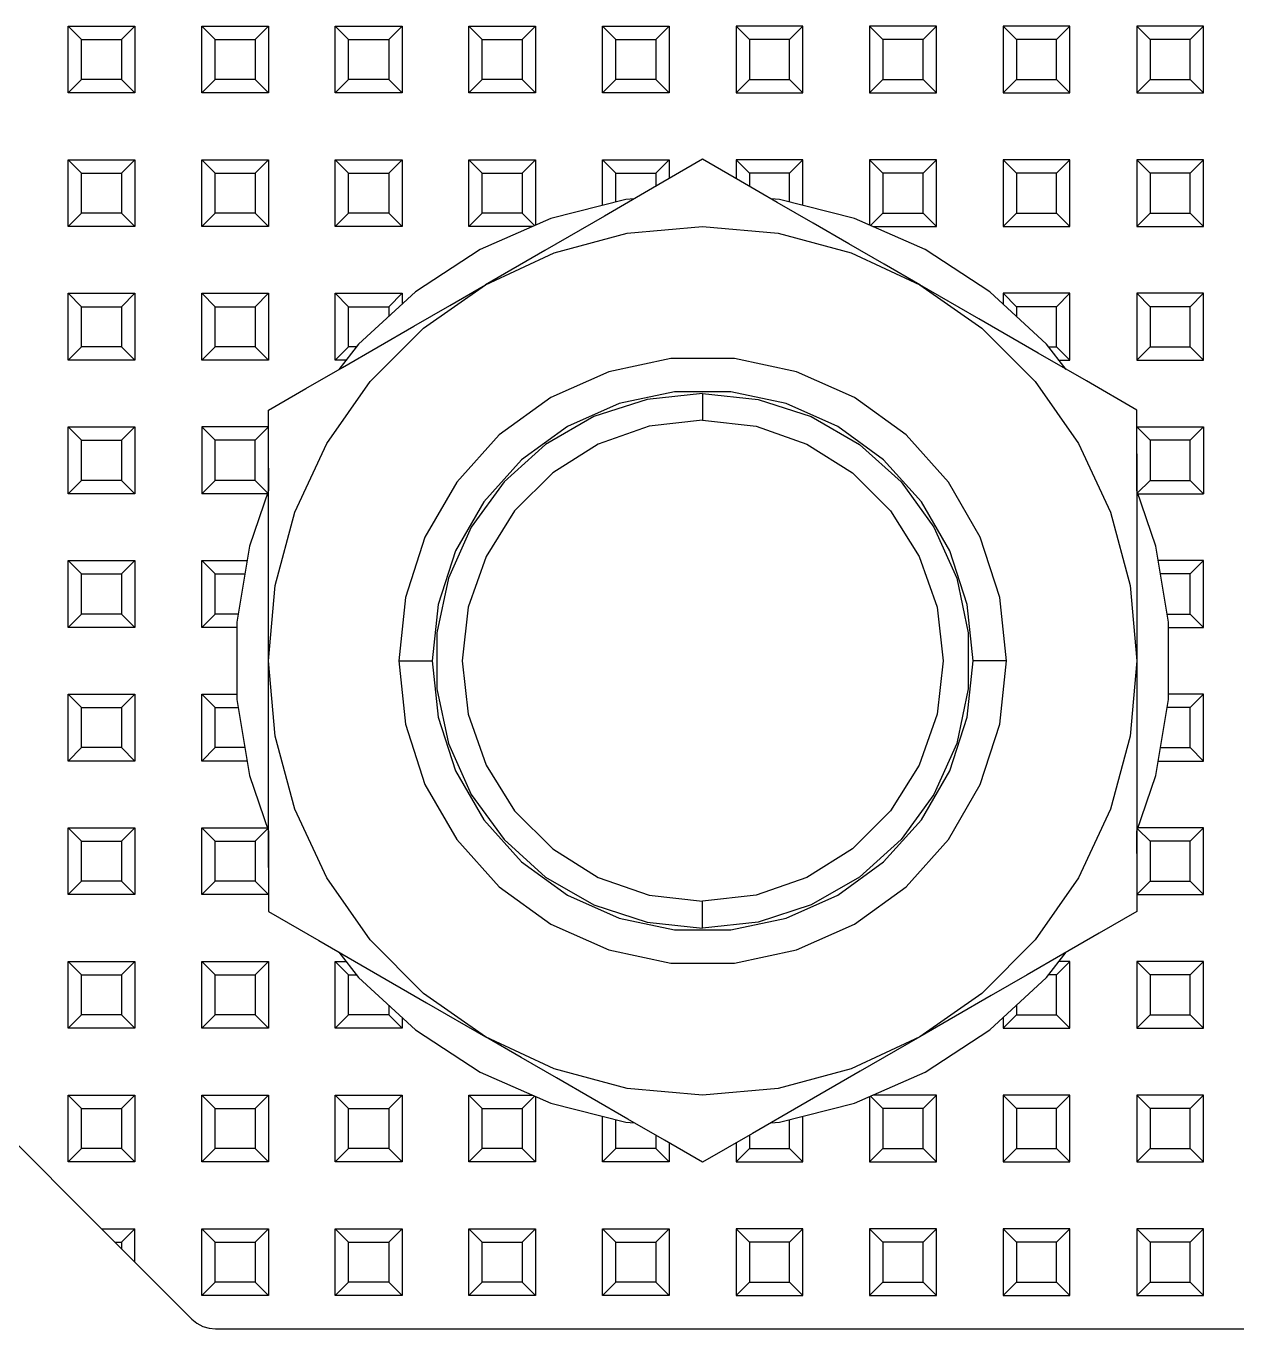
# Model space of a CAD drawing. Header units: millimetres. Extents: x 0 to 125, y 0 to 180.
# Drawn here: x 51.52 to 69.65, y 2.7 to 22.2 of the extents above; entities that cross this region are included whole.
import ezdxf

# ---------------------------------------------------------------- set-up
doc = ezdxf.new("R2010")
doc.units = ezdxf.units.MM

# ---------------------------------------------------------------- blocks, each defined once
blk = doc.blocks.new('CHINT_7200accf6e0c55f6a13e2ec68f27ea84_FACE_0')
at = {"color": 7, "linetype": 'CONTINUOUS', "true_color": 0x40d9ff}
for p, q in [((52.35, 22), (52.15, 22.2)), ((52.15, 22.2), (53.15, 22.2)), ((52.15, 21.2), (52.15, 22.2)), ((52.95, 22), (53.15, 22.2)), ((53.15, 22.2), (53.15, 21.2)), ((54.35, 22), (54.15, 22.2)), ((54.15, 22.2), (55.15, 22.2)), ((54.15, 21.2), (54.15, 22.2)), ((54.95, 22), (55.15, 22.2)), ((55.15, 22.2), (55.15, 21.2)), ((56.35, 22), (56.15, 22.2)), ((56.15, 22.2), (57.15, 22.2)), ((56.15, 21.2), (56.15, 22.2)), ((56.95, 22), (57.15, 22.2)), ((57.15, 22.2), (57.15, 21.2)), ((58.35, 22), (58.15, 22.2)), ((58.15, 22.2), (59.15, 22.2)), ((58.15, 21.2), (58.15, 22.2)), ((58.95, 22), (59.15, 22.2)), ((59.15, 22.2), (59.15, 21.2)), ((60.35, 22), (60.15, 22.2)), ((60.15, 22.2), (61.15, 22.2)), ((60.15, 21.2), (60.15, 22.2)), ((60.95, 22), (61.15, 22.2)), ((61.15, 22.2), (61.15, 21.2)), ((62.35, 22), (62.15, 22.2)), ((62.15, 22.2), (62.15, 21.2)), ((63.15, 22.2), (62.15, 22.2)), ((62.95, 22), (63.15, 22.2)), ((63.15, 21.2), (63.15, 22.2)), ((64.35, 22), (64.15, 22.2)), ((64.15, 22.2), (64.15, 21.2)), ((65.15, 22.2), (64.15, 22.2)), ((64.95, 22), (65.15, 22.2)), ((65.15, 21.2), (65.15, 22.2)), ((66.35, 22), (66.15, 22.2)), ((66.15, 22.2), (66.15, 21.2)), ((67.15, 22.2), (66.15, 22.2)), ((66.95, 22), (67.15, 22.2)), ((67.15, 21.2), (67.15, 22.2)), ((68.35, 22), (68.15, 22.2)), ((68.15, 22.2), (68.15, 21.2)), ((69.15, 22.2), (68.15, 22.2)), ((68.95, 22), (69.15, 22.2)), ((69.15, 21.2), (69.15, 22.2)), ((52.35, 22), (52.95, 22)), ((52.35, 21.4), (52.35, 22)), ((52.95, 22), (52.95, 21.4)), ((54.35, 22), (54.95, 22)), ((54.35, 21.4), (54.35, 22)), ((54.95, 22), (54.95, 21.4)), ((56.35, 22), (56.95, 22)), ((56.35, 21.4), (56.35, 22)), ((56.95, 22), (56.95, 21.4)), ((58.35, 22), (58.95, 22)), ((58.35, 21.4), (58.35, 22)), ((58.95, 22), (58.95, 21.4)), ((60.35, 22), (60.95, 22)), ((60.35, 21.4), (60.35, 22)), ((60.95, 22), (60.95, 21.4)), ((62.95, 22), (62.35, 22)), ((62.35, 22), (62.35, 21.4)), ((62.95, 21.4), (62.95, 22)), ((64.95, 22), (64.35, 22)), ((64.35, 22), (64.35, 21.4)), ((64.95, 21.4), (64.95, 22)), ((66.95, 22), (66.35, 22)), ((66.35, 22), (66.35, 21.4)), ((66.95, 21.4), (66.95, 22)), ((68.95, 22), (68.35, 22)), ((68.35, 22), (68.35, 21.4)), ((68.95, 21.4), (68.95, 22)), ((52.35, 21.4), (52.15, 21.2)), ((52.95, 21.4), (52.35, 21.4)), ((52.95, 21.4), (53.15, 21.2)), ((54.35, 21.4), (54.15, 21.2)), ((54.95, 21.4), (54.35, 21.4)), ((54.95, 21.4), (55.15, 21.2)), ((56.35, 21.4), (56.15, 21.2)), ((56.95, 21.4), (56.35, 21.4)), ((56.95, 21.4), (57.15, 21.2)), ((58.35, 21.4), (58.15, 21.2)), ((58.95, 21.4), (58.35, 21.4)), ((58.95, 21.4), (59.15, 21.2)), ((60.35, 21.4), (60.15, 21.2)), ((60.95, 21.4), (60.35, 21.4)), ((60.95, 21.4), (61.15, 21.2)), ((62.35, 21.4), (62.15, 21.2)), ((62.35, 21.4), (62.95, 21.4)), ((62.95, 21.4), (63.15, 21.2)), ((64.35, 21.4), (64.15, 21.2)), ((64.35, 21.4), (64.95, 21.4)), ((64.95, 21.4), (65.15, 21.2)), ((66.35, 21.4), (66.15, 21.2)), ((66.35, 21.4), (66.95, 21.4)), ((66.95, 21.4), (67.15, 21.2)), ((68.35, 21.4), (68.15, 21.2)), ((68.35, 21.4), (68.95, 21.4)), ((68.95, 21.4), (69.15, 21.2)), ((53.15, 21.2), (52.15, 21.2)), ((55.15, 21.2), (54.15, 21.2)), ((57.15, 21.2), (56.15, 21.2)), ((59.15, 21.2), (58.15, 21.2)), ((61.15, 21.2), (60.15, 21.2)), ((62.15, 21.2), (63.15, 21.2)), ((64.15, 21.2), (65.15, 21.2)), ((66.15, 21.2), (67.15, 21.2)), ((68.15, 21.2), (69.15, 21.2)), ((52.35, 20), (52.15, 20.2)), ((52.15, 20.2), (53.15, 20.2)), ((52.15, 19.2), (52.15, 20.2)), ((52.95, 20), (53.15, 20.2)), ((53.15, 20.2), (53.15, 19.2)), ((54.35, 20), (54.15, 20.2)), ((54.15, 20.2), (55.15, 20.2)), ((54.15, 19.2), (54.15, 20.2)), ((54.95, 20), (55.15, 20.2)), ((55.15, 20.2), (55.15, 19.2)), ((56.35, 20), (56.15, 20.2)), ((56.15, 20.2), (57.15, 20.2)), ((56.15, 19.2), (56.15, 20.2)), ((56.95, 20), (57.15, 20.2)), ((57.15, 20.2), (57.15, 19.2)), ((58.35, 20), (58.15, 20.2)), ((58.15, 20.2), (59.15, 20.2)), ((58.15, 19.2), (58.15, 20.2)), ((58.95, 20), (59.15, 20.2)), ((59.15, 20.2), (59.15, 19.221)), ((60.35, 20), (60.15, 20.2)), ((60.15, 20.2), (61.15, 20.2)), ((60.15, 19.516), (60.15, 20.2)), ((60.95, 20), (61.15, 20.2)), ((61.15, 20.2), (61.15, 19.917)), ((62.35, 20), (62.15, 20.2)), ((62.15, 20.2), (62.15, 19.917)), ((63.15, 20.2), (62.15, 20.2)), ((62.95, 20), (63.15, 20.2)), ((63.15, 19.516), (63.15, 20.2)), ((64.35, 20), (64.15, 20.2)), ((64.15, 20.2), (64.15, 19.221)), ((65.15, 20.2), (64.15, 20.2)), ((64.95, 20), (65.15, 20.2)), ((65.15, 19.2), (65.15, 20.2)), ((66.35, 20), (66.15, 20.2)), ((66.15, 20.2), (66.15, 19.2)), ((67.15, 20.2), (66.15, 20.2)), ((66.95, 20), (67.15, 20.2)), ((67.15, 19.2), (67.15, 20.2)), ((68.35, 20), (68.15, 20.2)), ((68.15, 20.2), (68.15, 19.2)), ((69.15, 20.2), (68.15, 20.2)), ((68.95, 20), (69.15, 20.2)), ((69.15, 19.2), (69.15, 20.2)), ((52.35, 20), (52.95, 20)), ((52.35, 19.4), (52.35, 20)), ((52.95, 20), (52.95, 19.4)), ((54.35, 20), (54.95, 20)), ((54.35, 19.4), (54.35, 20)), ((54.95, 20), (54.95, 19.4)), ((56.35, 20), (56.95, 20)), ((56.35, 19.4), (56.35, 20)), ((56.95, 20), (56.95, 19.4)), ((58.35, 20), (58.95, 20)), ((58.35, 19.4), (58.35, 20)), ((58.95, 20), (58.95, 19.4)), ((60.35, 20), (60.95, 20)), ((60.35, 19.567), (60.35, 20)), ((60.95, 20), (60.95, 19.801)), ((62.95, 20), (62.35, 20)), ((62.35, 20), (62.35, 19.801)), ((62.95, 19.567), (62.95, 20)), ((64.95, 20), (64.35, 20)), ((64.35, 20), (64.35, 19.4)), ((64.95, 19.4), (64.95, 20)), ((66.95, 20), (66.35, 20)), ((66.35, 20), (66.35, 19.4)), ((66.95, 19.4), (66.95, 20)), ((68.95, 20), (68.35, 20)), ((68.35, 20), (68.35, 19.4)), ((68.95, 19.4), (68.95, 20)), ((52.35, 19.4), (52.15, 19.2)), ((52.95, 19.4), (52.35, 19.4)), ((52.95, 19.4), (53.15, 19.2)), ((54.35, 19.4), (54.15, 19.2)), ((54.95, 19.4), (54.35, 19.4)), ((54.95, 19.4), (55.15, 19.2)), ((56.35, 19.4), (56.15, 19.2)), ((56.95, 19.4), (56.35, 19.4)), ((56.95, 19.4), (57.15, 19.2)), ((58.35, 19.4), (58.15, 19.2)), ((58.95, 19.4), (58.35, 19.4)), ((58.95, 19.4), (59.135, 19.215)), ((64.35, 19.4), (64.165, 19.215)), ((64.35, 19.4), (64.95, 19.4)), ((64.95, 19.4), (65.15, 19.2)), ((66.35, 19.4), (66.15, 19.2)), ((66.35, 19.4), (66.95, 19.4)), ((66.95, 19.4), (67.15, 19.2)), ((68.35, 19.4), (68.15, 19.2)), ((68.35, 19.4), (68.95, 19.4)), ((68.95, 19.4), (69.15, 19.2)), ((53.15, 19.2), (52.15, 19.2)), ((55.15, 19.2), (54.15, 19.2)), ((57.15, 19.2), (56.15, 19.2)), ((59.102, 19.2), (58.15, 19.2)), ((64.198, 19.2), (65.15, 19.2)), ((66.15, 19.2), (67.15, 19.2)), ((68.15, 19.2), (69.15, 19.2)), ((52.35, 18), (52.15, 18.2)), ((52.15, 18.2), (53.15, 18.2)), ((52.15, 17.2), (52.15, 18.2)), ((52.95, 18), (53.15, 18.2)), ((53.15, 18.2), (53.15, 17.2)), ((54.35, 18), (54.15, 18.2)), ((54.15, 18.2), (55.15, 18.2)), ((54.15, 17.2), (54.15, 18.2)), ((54.95, 18), (55.15, 18.2)), ((55.15, 18.2), (55.15, 17.2)), ((56.35, 18), (56.15, 18.2)), ((56.15, 18.2), (57.15, 18.2)), ((56.15, 17.2), (56.15, 18.2)), ((56.95, 18), (57.15, 18.2)), ((57.15, 18.2), (57.15, 18.039)), ((66.35, 18), (66.15, 18.2)), ((66.15, 18.2), (66.15, 18.039)), ((67.15, 18.2), (66.15, 18.2)), ((66.95, 18), (67.15, 18.2)), ((67.15, 17.2), (67.15, 18.2)), ((68.35, 18), (68.15, 18.2)), ((68.15, 18.2), (68.15, 17.2)), ((69.15, 18.2), (68.15, 18.2)), ((68.95, 18), (69.15, 18.2)), ((69.15, 17.2), (69.15, 18.2)), ((52.35, 18), (52.95, 18)), ((52.35, 17.4), (52.35, 18)), ((52.95, 18), (52.95, 17.4)), ((54.35, 18), (54.95, 18)), ((54.35, 17.4), (54.35, 18)), ((54.95, 18), (54.95, 17.4)), ((56.35, 18), (56.95, 18)), ((56.35, 17.4), (56.35, 18)), ((56.95, 18), (56.95, 17.855)), ((66.95, 18), (66.35, 18)), ((66.35, 18), (66.35, 17.855)), ((66.95, 17.4), (66.95, 18)), ((68.95, 18), (68.35, 18)), ((68.35, 18), (68.35, 17.4)), ((68.95, 17.4), (68.95, 18)), ((52.35, 17.4), (52.15, 17.2)), ((52.95, 17.4), (52.35, 17.4)), ((52.95, 17.4), (53.15, 17.2)), ((54.35, 17.4), (54.15, 17.2)), ((54.95, 17.4), (54.35, 17.4)), ((54.95, 17.4), (55.15, 17.2)), ((56.35, 17.4), (56.15, 17.2)), ((56.468, 17.4), (56.35, 17.4)), ((66.832, 17.4), (66.95, 17.4)), ((66.95, 17.4), (67.15, 17.2)), ((68.35, 17.4), (68.15, 17.2)), ((68.35, 17.4), (68.95, 17.4)), ((68.95, 17.4), (69.15, 17.2)), ((53.15, 17.2), (52.15, 17.2)), ((55.15, 17.2), (54.15, 17.2)), ((56.312, 17.2), (56.15, 17.2)), ((66.988, 17.2), (67.15, 17.2)), ((68.15, 17.2), (69.15, 17.2)), ((61.65, 16.7), (61.65, 16.3)), ((52.35, 16), (52.15, 16.2)), ((52.15, 16.2), (53.15, 16.2)), ((52.15, 15.2), (52.15, 16.2)), ((52.95, 16), (53.15, 16.2)), ((53.15, 16.2), (53.15, 15.2)), ((52.35, 16), (52.95, 16)), ((52.35, 15.4), (52.35, 16)), ((52.95, 16), (52.95, 15.4)), ((54.35, 15.4), (54.35, 16)), ((68.95, 15.4), (68.95, 16)), ((52.35, 15.4), (52.15, 15.2)), ((52.95, 15.4), (52.35, 15.4)), ((52.95, 15.4), (53.15, 15.2)), ((54.35, 15.4), (54.15, 15.2)), ((54.95, 15.4), (54.35, 15.4)), ((54.95, 15.4), (55.137, 15.213)), ((68.35, 15.4), (68.163, 15.213)), ((68.35, 15.4), (68.95, 15.4)), ((68.95, 15.4), (69.15, 15.2)), ((53.15, 15.2), (52.15, 15.2)), ((55.133, 15.2), (54.15, 15.2)), ((68.167, 15.2), (69.15, 15.2)), ((52.35, 14), (52.15, 14.2)), ((52.15, 14.2), (53.15, 14.2)), ((52.15, 13.2), (52.15, 14.2)), ((52.95, 14), (53.15, 14.2)), ((53.15, 14.2), (53.15, 13.2)), ((54.35, 14), (54.15, 14.2)), ((54.15, 14.2), (54.828, 14.2)), ((54.15, 13.2), (54.15, 14.2)), ((69.15, 14.2), (68.472, 14.2)), ((68.95, 14), (69.15, 14.2)), ((69.15, 13.2), (69.15, 14.2)), ((52.35, 14), (52.95, 14)), ((52.35, 13.4), (52.35, 14)), ((52.95, 14), (52.95, 13.4)), ((54.35, 14), (54.794, 14)), ((54.35, 13.4), (54.35, 14)), ((68.95, 14), (68.506, 14)), ((68.95, 13.4), (68.95, 14)), ((52.35, 13.4), (52.15, 13.2)), ((52.95, 13.4), (52.35, 13.4)), ((52.95, 13.4), (53.15, 13.2)), ((54.35, 13.4), (54.15, 13.2)), ((54.694, 13.4), (54.35, 13.4)), ((68.606, 13.4), (68.95, 13.4)), ((68.95, 13.4), (69.15, 13.2)), ((53.15, 13.2), (52.15, 13.2)), ((54.674, 13.2), (54.15, 13.2)), ((68.626, 13.2), (69.15, 13.2)), ((57.1, 12.7), (57.6, 12.7)), ((66.2, 12.7), (65.7, 12.7)), ((52.35, 12), (52.15, 12.2)), ((52.15, 12.2), (53.15, 12.2)), ((52.15, 11.2), (52.15, 12.2)), ((52.95, 12), (53.15, 12.2)), ((53.15, 12.2), (53.15, 11.2)), ((54.35, 12), (54.15, 12.2)), ((54.15, 12.2), (54.674, 12.2)), ((54.15, 11.2), (54.15, 12.2)), ((69.15, 12.2), (68.626, 12.2)), ((68.95, 12), (69.15, 12.2)), ((69.15, 11.2), (69.15, 12.2)), ((52.35, 12), (52.95, 12)), ((52.35, 11.4), (52.35, 12)), ((52.95, 12), (52.95, 11.4)), ((54.35, 12), (54.694, 12)), ((54.35, 11.4), (54.35, 12)), ((68.95, 12), (68.606, 12)), ((68.95, 11.4), (68.95, 12)), ((52.35, 11.4), (52.15, 11.2)), ((52.95, 11.4), (52.35, 11.4)), ((52.95, 11.4), (53.15, 11.2)), ((54.35, 11.4), (54.15, 11.2)), ((54.794, 11.4), (54.35, 11.4)), ((68.506, 11.4), (68.95, 11.4)), ((68.95, 11.4), (69.15, 11.2)), ((53.15, 11.2), (52.15, 11.2)), ((54.828, 11.2), (54.15, 11.2)), ((68.472, 11.2), (69.15, 11.2)), ((52.35, 10), (52.15, 10.2)), ((52.15, 10.2), (53.15, 10.2)), ((52.15, 9.2), (52.15, 10.2)), ((52.95, 10), (53.15, 10.2)), ((53.15, 10.2), (53.15, 9.2)), ((54.35, 10), (54.15, 10.2)), ((54.15, 10.2), (55.133, 10.2)), ((54.95, 10), (55.137, 10.187)), ((68.35, 10), (68.163, 10.187)), ((69.15, 10.2), (68.167, 10.2)), ((68.95, 10), (69.15, 10.2)), ((52.35, 10), (52.95, 10)), ((52.35, 9.4), (52.35, 10)), ((52.95, 10), (52.95, 9.4)), ((54.35, 10), (54.95, 10)), ((54.35, 9.4), (54.35, 10)), ((68.95, 10), (68.35, 10)), ((68.95, 9.4), (68.95, 10)), ((52.35, 9.4), (52.15, 9.2)), ((52.95, 9.4), (52.35, 9.4)), ((52.95, 9.4), (53.15, 9.2)), ((53.15, 9.2), (52.15, 9.2)), ((61.65, 8.7), (61.65, 9.1)), ((52.35, 8), (52.15, 8.2)), ((52.15, 8.2), (53.15, 8.2)), ((52.15, 7.2), (52.15, 8.2)), ((52.95, 8), (53.15, 8.2)), ((53.15, 8.2), (53.15, 7.2)), ((54.35, 8), (54.15, 8.2)), ((54.15, 8.2), (55.15, 8.2)), ((54.15, 7.2), (54.15, 8.2)), ((54.95, 8), (55.15, 8.2)), ((55.15, 8.2), (55.15, 7.2)), ((56.35, 8), (56.15, 8.2)), ((56.15, 8.2), (56.312, 8.2)), ((56.15, 7.2), (56.15, 8.2)), ((66.95, 8), (67.15, 8.2)), ((67.15, 8.2), (66.988, 8.2)), ((67.15, 7.2), (67.15, 8.2)), ((68.35, 8), (68.15, 8.2)), ((68.15, 8.2), (68.15, 7.2)), ((69.15, 8.2), (68.15, 8.2)), ((68.95, 8), (69.15, 8.2)), ((69.15, 7.2), (69.15, 8.2)), ((52.35, 8), (52.95, 8)), ((52.35, 7.4), (52.35, 8)), ((52.95, 8), (52.95, 7.4)), ((54.35, 8), (54.95, 8)), ((54.35, 7.4), (54.35, 8)), ((54.95, 8), (54.95, 7.4)), ((56.35, 8), (56.468, 8)), ((56.35, 7.4), (56.35, 8)), ((66.95, 8), (66.832, 8)), ((66.95, 7.4), (66.95, 8)), ((68.95, 8), (68.35, 8)), ((68.35, 8), (68.35, 7.4)), ((68.95, 7.4), (68.95, 8)), ((56.95, 7.545), (56.95, 7.4)), ((66.35, 7.545), (66.35, 7.4)), ((52.35, 7.4), (52.15, 7.2)), ((52.95, 7.4), (52.35, 7.4)), ((52.95, 7.4), (53.15, 7.2)), ((54.35, 7.4), (54.15, 7.2)), ((54.95, 7.4), (54.35, 7.4)), ((54.95, 7.4), (55.15, 7.2)), ((56.35, 7.4), (56.15, 7.2)), ((56.95, 7.4), (56.35, 7.4)), ((56.95, 7.4), (57.15, 7.2)), ((57.15, 7.361), (57.15, 7.2)), ((66.35, 7.4), (66.15, 7.2)), ((66.15, 7.361), (66.15, 7.2)), ((66.35, 7.4), (66.95, 7.4)), ((66.95, 7.4), (67.15, 7.2)), ((68.35, 7.4), (68.15, 7.2)), ((68.35, 7.4), (68.95, 7.4)), ((68.95, 7.4), (69.15, 7.2)), ((53.15, 7.2), (52.15, 7.2)), ((55.15, 7.2), (54.15, 7.2)), ((57.15, 7.2), (56.15, 7.2)), ((66.15, 7.2), (67.15, 7.2)), ((68.15, 7.2), (69.15, 7.2)), ((52.35, 6), (52.15, 6.2)), ((52.15, 6.2), (53.15, 6.2)), ((52.15, 5.2), (52.15, 6.2)), ((52.95, 6), (53.15, 6.2)), ((53.15, 6.2), (53.15, 5.2)), ((54.35, 6), (54.15, 6.2)), ((54.15, 6.2), (55.15, 6.2)), ((54.15, 5.2), (54.15, 6.2)), ((54.95, 6), (55.15, 6.2)), ((55.15, 6.2), (55.15, 5.2)), ((56.35, 6), (56.15, 6.2)), ((56.15, 6.2), (57.15, 6.2)), ((56.15, 5.2), (56.15, 6.2)), ((56.95, 6), (57.15, 6.2)), ((57.15, 6.2), (57.15, 5.2)), ((58.35, 6), (58.15, 6.2)), ((58.15, 6.2), (59.102, 6.2)), ((58.15, 5.2), (58.15, 6.2)), ((58.95, 6), (59.135, 6.185)), ((59.15, 6.179), (59.15, 5.2)), ((64.15, 6.179), (64.15, 5.2)), ((64.35, 6), (64.165, 6.185)), ((65.15, 6.2), (64.198, 6.2)), ((64.95, 6), (65.15, 6.2)), ((65.15, 5.2), (65.15, 6.2)), ((66.35, 6), (66.15, 6.2)), ((66.15, 6.2), (66.15, 5.2)), ((67.15, 6.2), (66.15, 6.2)), ((66.95, 6), (67.15, 6.2)), ((67.15, 5.2), (67.15, 6.2)), ((68.35, 6), (68.15, 6.2)), ((68.15, 6.2), (68.15, 5.2)), ((69.15, 6.2), (68.15, 6.2)), ((68.95, 6), (69.15, 6.2)), ((69.15, 5.2), (69.15, 6.2)), ((52.35, 6), (52.95, 6)), ((52.35, 5.4), (52.35, 6)), ((52.95, 6), (52.95, 5.4)), ((54.35, 6), (54.95, 6)), ((54.35, 5.4), (54.35, 6)), ((54.95, 6), (54.95, 5.4)), ((56.35, 6), (56.95, 6)), ((56.35, 5.4), (56.35, 6)), ((56.95, 6), (56.95, 5.4)), ((58.35, 6), (58.95, 6)), ((58.35, 5.4), (58.35, 6)), ((58.95, 6), (58.95, 5.4)), ((60.15, 5.2), (60.15, 5.884)), ((63.15, 5.2), (63.15, 5.884)), ((64.95, 6), (64.35, 6)), ((64.35, 6), (64.35, 5.4)), ((64.95, 5.4), (64.95, 6)), ((66.95, 6), (66.35, 6)), ((66.35, 6), (66.35, 5.4)), ((66.95, 5.4), (66.95, 6)), ((68.95, 6), (68.35, 6)), ((68.35, 6), (68.35, 5.4)), ((68.95, 5.4), (68.95, 6)), ((51.15, 5.7), (52.65, 4.2)), ((60.35, 5.4), (60.35, 5.833)), ((62.95, 5.4), (62.95, 5.833)), ((60.95, 5.599), (60.95, 5.4)), ((61.15, 5.483), (61.15, 5.2)), ((62.15, 5.483), (62.15, 5.2)), ((62.35, 5.599), (62.35, 5.4)), ((52.35, 5.4), (52.15, 5.2)), ((52.95, 5.4), (52.35, 5.4)), ((52.95, 5.4), (53.15, 5.2)), ((54.35, 5.4), (54.15, 5.2)), ((54.95, 5.4), (54.35, 5.4)), ((54.95, 5.4), (55.15, 5.2)), ((56.35, 5.4), (56.15, 5.2)), ((56.95, 5.4), (56.35, 5.4)), ((56.95, 5.4), (57.15, 5.2)), ((58.35, 5.4), (58.15, 5.2)), ((58.95, 5.4), (58.35, 5.4)), ((58.95, 5.4), (59.15, 5.2)), ((60.35, 5.4), (60.15, 5.2)), ((60.95, 5.4), (60.35, 5.4)), ((60.95, 5.4), (61.15, 5.2)), ((62.35, 5.4), (62.15, 5.2)), ((62.35, 5.4), (62.95, 5.4)), ((62.95, 5.4), (63.15, 5.2)), ((64.35, 5.4), (64.15, 5.2)), ((64.35, 5.4), (64.95, 5.4)), ((64.95, 5.4), (65.15, 5.2)), ((66.35, 5.4), (66.15, 5.2)), ((66.35, 5.4), (66.95, 5.4)), ((66.95, 5.4), (67.15, 5.2)), ((68.35, 5.4), (68.15, 5.2)), ((68.35, 5.4), (68.95, 5.4)), ((68.95, 5.4), (69.15, 5.2)), ((53.15, 5.2), (52.15, 5.2)), ((55.15, 5.2), (54.15, 5.2)), ((57.15, 5.2), (56.15, 5.2)), ((59.15, 5.2), (58.15, 5.2)), ((61.15, 5.2), (60.15, 5.2)), ((62.15, 5.2), (63.15, 5.2)), ((64.15, 5.2), (65.15, 5.2)), ((66.15, 5.2), (67.15, 5.2)), ((68.15, 5.2), (69.15, 5.2)), ((52.85, 4), (52.65, 4.2)), ((52.65, 4.2), (53.15, 4.2)), ((52.95, 4), (53.15, 4.2)), ((54.35, 4), (54.15, 4.2)), ((54.15, 4.2), (55.15, 4.2)), ((54.15, 3.2), (54.15, 4.2)), ((54.95, 4), (55.15, 4.2)), ((55.15, 4.2), (55.15, 3.2)), ((56.35, 4), (56.15, 4.2)), ((56.15, 4.2), (57.15, 4.2)), ((56.15, 3.2), (56.15, 4.2)), ((56.95, 4), (57.15, 4.2)), ((57.15, 4.2), (57.15, 3.2)), ((58.35, 4), (58.15, 4.2)), ((58.15, 4.2), (59.15, 4.2)), ((58.15, 3.2), (58.15, 4.2)), ((58.95, 4), (59.15, 4.2)), ((59.15, 4.2), (59.15, 3.2)), ((60.35, 4), (60.15, 4.2)), ((60.15, 4.2), (61.15, 4.2)), ((60.15, 3.2), (60.15, 4.2)), ((60.95, 4), (61.15, 4.2)), ((61.15, 4.2), (61.15, 3.2)), ((62.35, 4), (62.15, 4.2)), ((62.15, 4.2), (62.15, 3.2)), ((63.15, 4.2), (62.15, 4.2)), ((62.95, 4), (63.15, 4.2)), ((63.15, 3.2), (63.15, 4.2)), ((64.35, 4), (64.15, 4.2)), ((64.15, 4.2), (64.15, 3.2)), ((65.15, 4.2), (64.15, 4.2)), ((64.95, 4), (65.15, 4.2)), ((65.15, 3.2), (65.15, 4.2)), ((66.35, 4), (66.15, 4.2)), ((66.15, 4.2), (66.15, 3.2)), ((67.15, 4.2), (66.15, 4.2)), ((66.95, 4), (67.15, 4.2)), ((67.15, 3.2), (67.15, 4.2)), ((68.35, 4), (68.15, 4.2)), ((68.15, 4.2), (68.15, 3.2)), ((69.15, 4.2), (68.15, 4.2)), ((68.95, 4), (69.15, 4.2)), ((69.15, 3.2), (69.15, 4.2)), ((52.85, 4), (52.95, 4)), ((52.95, 3.9), (52.85, 4)), ((52.95, 4), (52.95, 3.9)), ((54.35, 4), (54.95, 4)), ((54.35, 3.4), (54.35, 4)), ((54.95, 4), (54.95, 3.4)), ((56.35, 4), (56.95, 4)), ((56.35, 3.4), (56.35, 4)), ((56.95, 4), (56.95, 3.4)), ((58.35, 4), (58.95, 4)), ((58.35, 3.4), (58.35, 4)), ((58.95, 4), (58.95, 3.4)), ((60.35, 4), (60.95, 4)), ((60.35, 3.4), (60.35, 4)), ((60.95, 4), (60.95, 3.4)), ((62.95, 4), (62.35, 4)), ((62.35, 4), (62.35, 3.4)), ((62.95, 3.4), (62.95, 4)), ((64.95, 4), (64.35, 4)), ((64.35, 4), (64.35, 3.4)), ((64.95, 3.4), (64.95, 4)), ((66.95, 4), (66.35, 4)), ((66.35, 4), (66.35, 3.4)), ((66.95, 3.4), (66.95, 4)), ((68.95, 4), (68.35, 4)), ((68.35, 4), (68.35, 3.4)), ((68.95, 3.4), (68.95, 4)), ((54.35, 3.4), (54.15, 3.2)), ((54.95, 3.4), (54.35, 3.4)), ((54.95, 3.4), (55.15, 3.2)), ((56.35, 3.4), (56.15, 3.2)), ((56.95, 3.4), (56.35, 3.4)), ((56.95, 3.4), (57.15, 3.2)), ((58.35, 3.4), (58.15, 3.2)), ((58.95, 3.4), (58.35, 3.4)), ((58.95, 3.4), (59.15, 3.2)), ((60.35, 3.4), (60.15, 3.2)), ((60.95, 3.4), (60.35, 3.4)), ((60.95, 3.4), (61.15, 3.2)), ((62.35, 3.4), (62.15, 3.2)), ((62.35, 3.4), (62.95, 3.4)), ((62.95, 3.4), (63.15, 3.2)), ((64.35, 3.4), (64.15, 3.2)), ((64.35, 3.4), (64.95, 3.4)), ((64.95, 3.4), (65.15, 3.2)), ((66.35, 3.4), (66.15, 3.2)), ((66.35, 3.4), (66.95, 3.4)), ((66.95, 3.4), (67.15, 3.2)), ((68.35, 3.4), (68.15, 3.2)), ((68.35, 3.4), (68.95, 3.4)), ((68.95, 3.4), (69.15, 3.2)), ((55.15, 3.2), (54.15, 3.2)), ((57.15, 3.2), (56.15, 3.2)), ((59.15, 3.2), (58.15, 3.2)), ((61.15, 3.2), (60.15, 3.2)), ((62.15, 3.2), (63.15, 3.2)), ((64.15, 3.2), (65.15, 3.2)), ((66.15, 3.2), (67.15, 3.2)), ((68.15, 3.2), (69.15, 3.2))]:
    blk.add_line(p, q, dxfattribs=at)
for points in [[(64.9, 18.329), (64.369, 18.636), (63.837, 18.943), (63.305, 19.25), (62.768, 19.56), (62.219, 19.877), (61.65, 20.206), (60.901, 19.773), (60.179, 19.356), (59.289, 18.842), (58.4, 18.329)], [(60.628, 19.615), (60.498, 19.605), (59.377, 19.321), (58.318, 18.856), (57.351, 18.224), (56.5, 17.441), (56.205, 17.062)], [(67.095, 17.062), (66.8, 17.441), (65.949, 18.224), (64.982, 18.856), (63.923, 19.321), (62.802, 19.605), (62.672, 19.615)], [(58.4, 18.329), (59.427, 18.808), (60.521, 19.101), (61.65, 19.2), (62.779, 19.101), (63.873, 18.808), (64.9, 18.329)], [(55.15, 15.582), (55.15, 16.453), (55.711, 16.777), (56.256, 17.091), (56.793, 17.401), (57.328, 17.71), (57.864, 18.02), (58.4, 18.329)], [(55.15, 12.7), (55.249, 13.829), (55.542, 14.923), (56.021, 15.95), (56.671, 16.878), (57.472, 17.679), (58.4, 18.329)], [(68.15, 15.796), (68.15, 16.453), (67.396, 16.888), (66.674, 17.305), (65.785, 17.818), (64.9, 18.329)], [(64.9, 18.329), (65.828, 17.679), (66.629, 16.878), (67.279, 15.95), (67.758, 14.923), (68.051, 13.829), (68.15, 12.7)], [(66.2, 12.7), (66.101, 13.646), (65.807, 14.551), (65.331, 15.374), (64.695, 16.081), (63.925, 16.64), (63.056, 17.027), (62.126, 17.225), (61.174, 17.225), (60.244, 17.027), (59.375, 16.64), (58.605, 16.081), (57.969, 15.374), (57.493, 14.551), (57.199, 13.646), (57.1, 12.7)], [(65.7, 12.7), (65.611, 13.542), (65.35, 14.347), (64.927, 15.081), (64.36, 15.71), (63.675, 16.207), (62.902, 16.552), (62.073, 16.728), (61.227, 16.728), (60.398, 16.552), (59.625, 16.207), (58.94, 15.71), (58.373, 15.081), (57.95, 14.347), (57.689, 13.542), (57.6, 12.7)], [(61.65, 16.7), (60.818, 16.613), (60.023, 16.354), (59.299, 15.936), (58.677, 15.377), (58.186, 14.7), (57.846, 13.936), (57.672, 13.118), (57.672, 12.282), (57.846, 11.464), (58.186, 10.7), (58.677, 10.023), (59.299, 9.464), (60.023, 9.046), (60.818, 8.787), (61.65, 8.7)], [(61.65, 16.7), (62.482, 16.613), (63.277, 16.354), (64.001, 15.936), (64.623, 15.377), (65.114, 14.7), (65.454, 13.936), (65.628, 13.118), (65.628, 12.282), (65.454, 11.464), (65.114, 10.7), (64.623, 10.023), (64.001, 9.464), (63.277, 9.046), (62.482, 8.787), (61.65, 8.7)], [(54.35, 16), (54.15, 16.2), (54.15, 15.2)], [(54.95, 16), (55.15, 16.2), (54.15, 16.2)], [(61.65, 16.3), (60.849, 16.21), (60.088, 15.943), (59.405, 15.515), (58.835, 14.945), (58.407, 14.262), (58.14, 13.501), (58.05, 12.7), (58.14, 11.899), (58.407, 11.138), (58.835, 10.455), (59.405, 9.885), (60.088, 9.457), (60.849, 9.19), (61.65, 9.1)], [(61.65, 16.3), (62.451, 16.21), (63.212, 15.943), (63.895, 15.515), (64.465, 14.945), (64.893, 14.262), (65.16, 13.501), (65.25, 12.7), (65.16, 11.899), (64.893, 11.138), (64.465, 10.455), (63.895, 9.885), (63.212, 9.457), (62.451, 9.19), (61.65, 9.1)], [(68.35, 16), (68.15, 16.2), (69.15, 16.2)], [(68.95, 16), (69.15, 16.2), (69.15, 15.2)], [(54.95, 15.4), (54.95, 16), (54.35, 16)], [(68.95, 16), (68.35, 16), (68.35, 15.4)], [(68.15, 9.818), (68.15, 10.149), (68.436, 10.982), (68.626, 12.122), (68.626, 13.278), (68.436, 14.418), (68.15, 15.251), (68.15, 15.796)], [(68.15, 15.796), (68.15, 15.162), (68.15, 14.542), (68.15, 13.927), (68.15, 13.313), (68.15, 12.7)], [(55.15, 15.582), (55.15, 15.251), (54.864, 14.418), (54.674, 13.278), (54.674, 12.122), (54.864, 10.982), (55.15, 10.149), (55.15, 9.604)], [(55.15, 12.7), (55.15, 13.722), (55.15, 14.748), (55.15, 15.582)], [(55.15, 9.604), (55.15, 10.238), (55.15, 10.858), (55.15, 11.473), (55.15, 12.087), (55.15, 12.7)], [(58.4, 7.071), (57.472, 7.721), (56.671, 8.522), (56.021, 9.45), (55.542, 10.477), (55.249, 11.571), (55.15, 12.7)], [(57.1, 12.7), (57.199, 11.754), (57.493, 10.849), (57.969, 10.026), (58.605, 9.319), (59.375, 8.76), (60.244, 8.373), (61.174, 8.175), (62.126, 8.175), (63.056, 8.373), (63.925, 8.76), (64.695, 9.319), (65.331, 10.026), (65.807, 10.849), (66.101, 11.754), (66.2, 12.7)], [(57.6, 12.7), (57.689, 11.858), (57.95, 11.053), (58.373, 10.319), (58.94, 9.69), (59.625, 9.193), (60.398, 8.848), (61.227, 8.672), (62.073, 8.672), (62.902, 8.848), (63.675, 9.193), (64.36, 9.69), (64.927, 10.319), (65.35, 11.053), (65.611, 11.858), (65.7, 12.7)], [(68.15, 12.7), (68.051, 11.571), (67.758, 10.477), (67.279, 9.45), (66.629, 8.522), (65.828, 7.721), (64.9, 7.071)], [(68.15, 12.7), (68.15, 11.678), (68.15, 10.652), (68.15, 9.818)], [(54.35, 9.4), (54.15, 9.2), (54.15, 10.2)], [(68.95, 9.4), (69.15, 9.2), (69.15, 10.2)], [(54.95, 10), (54.95, 9.4), (54.35, 9.4)], [(68.35, 10), (68.35, 9.4), (68.95, 9.4)], [(68.15, 9.818), (68.15, 8.947), (67.589, 8.623), (67.044, 8.309), (66.507, 7.999), (65.972, 7.69), (65.436, 7.38), (64.9, 7.071)], [(55.15, 9.604), (55.15, 8.947), (55.904, 8.512), (56.626, 8.095), (57.515, 7.582), (58.4, 7.071)], [(54.95, 9.4), (55.15, 9.2), (54.15, 9.2)], [(68.35, 9.4), (68.15, 9.2), (69.15, 9.2)], [(56.205, 8.338), (56.5, 7.959), (57.351, 7.176), (58.318, 6.544), (59.377, 6.079), (60.498, 5.795), (60.628, 5.785)], [(62.672, 5.785), (62.802, 5.795), (63.923, 6.079), (64.982, 6.544), (65.949, 7.176), (66.8, 7.959), (67.095, 8.338)], [(64.9, 7.071), (64.011, 6.558), (63.121, 6.044), (62.399, 5.627), (61.65, 5.194), (61.081, 5.523), (60.532, 5.84), (59.995, 6.15), (59.463, 6.457), (58.931, 6.764), (58.4, 7.071)], [(64.9, 7.071), (63.873, 6.592), (62.779, 6.299), (61.65, 6.2), (60.521, 6.299), (59.427, 6.592), (58.4, 7.071)], [(52.95, 3.9), (53.15, 3.7), (53.15, 4.2)], [(53.15, 3.7), (54.004, 2.846), (54.079, 2.784), (54.166, 2.738), (54.26, 2.71), (54.357, 2.7), (70.943, 2.7), (71.04, 2.71), (71.134, 2.738), (71.221, 2.784), (71.296, 2.846), (72.15, 3.7)]]:
    blk.add_lwpolyline(points, dxfattribs=at)
blk = doc.blocks.new('CHINT_7200accf6e0c55f6a13e2ec68f27ea84')
at = {"true_color": 0x40d9ff}
blk.add_blockref('CHINT_7200accf6e0c55f6a13e2ec68f27ea84_FACE_0', (0, 0), dxfattribs=at)

msp = doc.modelspace()

# ---------------------------------------------------------------- block references
at = {"true_color": 0x40d9ff}
msp.add_blockref('CHINT_7200accf6e0c55f6a13e2ec68f27ea84', (0, 0), dxfattribs=at)

doc.saveas('drawing.dxf')
